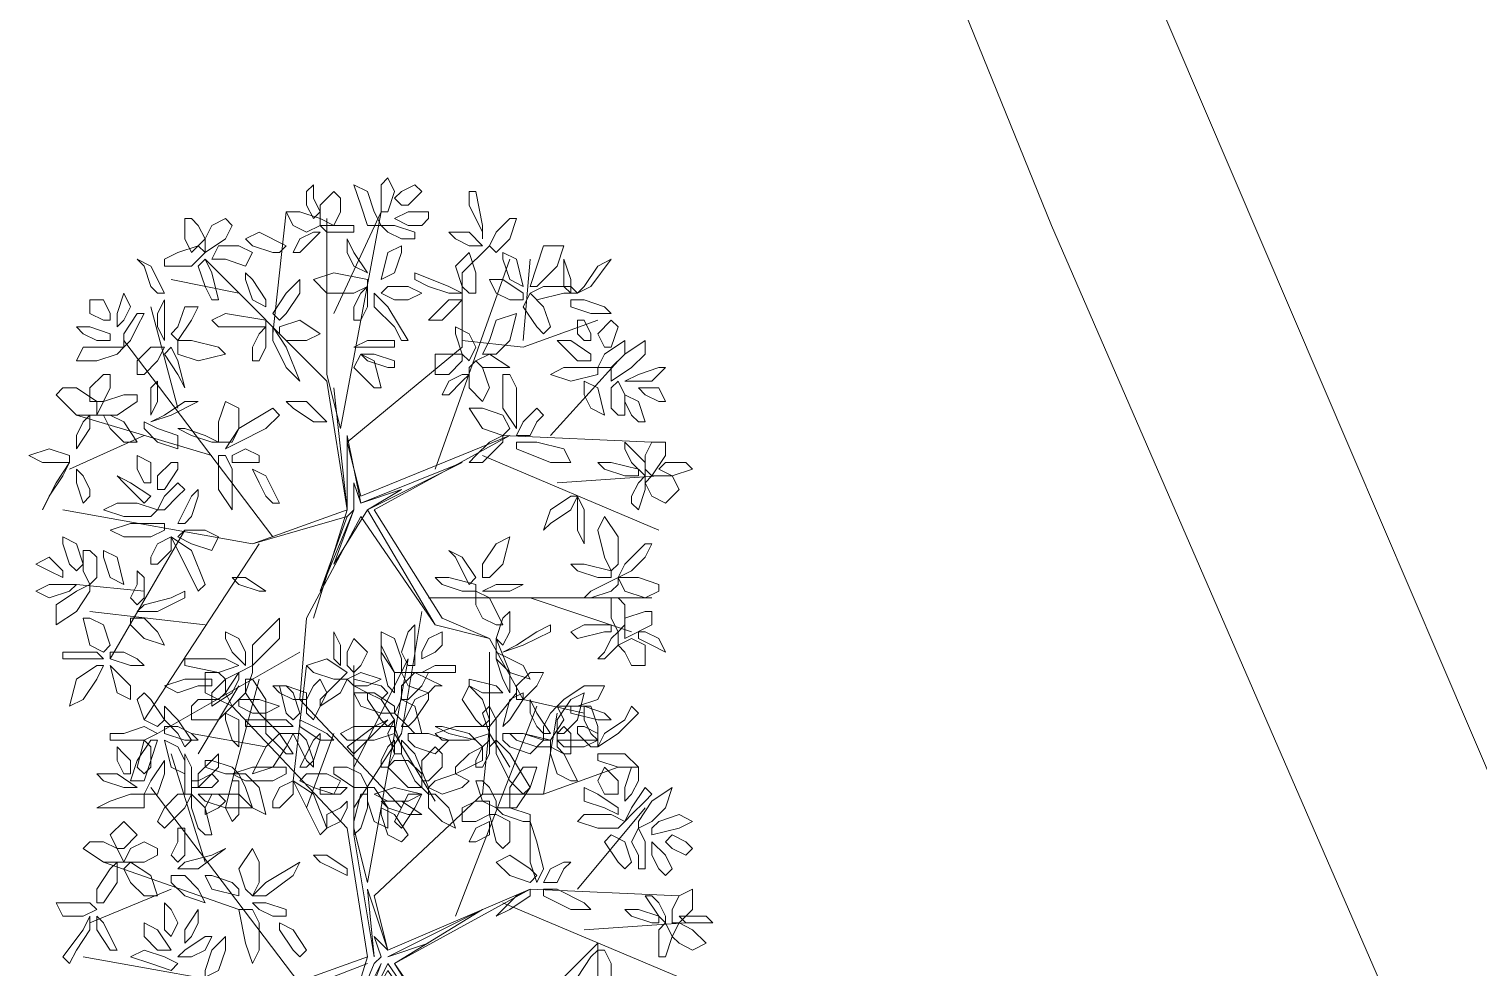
# Model space of a CAD drawing. Header units: millimetres. Extents: x 2529 to 2673, y 1639 to 1859.
# Drawn here: x 2577.74 to 2583.78, y 1708.15 to 1712.06 of the extents above; entities that cross this region are included whole.
import ezdxf

# ---------------------------------------------------------------- set-up
doc = ezdxf.new("R2010")
doc.units = ezdxf.units.MM
doc.layers.add('PDF_0', color=7, linetype='Continuous')
doc.layers.add('PDF_CVL_CUADCON_TIT', color=7, linetype='Continuous')

msp = doc.modelspace()

# ---------------------------------------------------------------- linework, layer by layer
at = {"layer": 'PDF_0', "lineweight": 9}
for points in [[(2578.9216, 1711.274), (2578.9498, 1711.3022), (2578.9216, 1711.3587), (2578.9216, 1711.4152), (2578.8933, 1711.3869), (2578.8933, 1711.3304)], [(2579.204, 1711.2457), (2579.1475, 1711.2457), (2579.1193, 1711.3304), (2579.091, 1711.4152), (2579.1475, 1711.3869), (2579.1757, 1711.3022)], [(2579.204, 1711.3304), (2579.204, 1711.4152), (2579.2322, 1711.4434), (2579.2605, 1711.3869), (2579.2322, 1711.3022), (2579.204, 1711.3022)], [(2579.2887, 1711.3304), (2579.2605, 1711.3587), (2579.2887, 1711.3869), (2579.3452, 1711.4152), (2579.3734, 1711.3869), (2579.3169, 1711.3304)], [(2579.0063, 1711.2457), (2578.9498, 1711.274), (2578.9498, 1711.3304), (2579.0063, 1711.3869), (2579.0345, 1711.3587), (2579.0345, 1711.3022)], [(2579.5711, 1711.3304), (2579.6276, 1711.2175), (2579.6276, 1711.1892), (2579.6276, 1711.2457), (2579.5993, 1711.3869), (2579.5711, 1711.3869)], [(2578.8933, 1711.2175), (2578.8369, 1711.2457), (2578.8086, 1711.3022), (2578.8651, 1711.3022), (2578.9498, 1711.274), (2578.9498, 1711.2457)], [(2579.3734, 1711.2457), (2579.3169, 1711.2457), (2579.2605, 1711.274), (2579.3169, 1711.3022), (2579.4016, 1711.3022), (2579.4016, 1711.274)], [(2578.4415, 1711.2457), (2578.4697, 1711.1892), (2578.4133, 1711.1328), (2578.385, 1711.1892), (2578.385, 1711.274), (2578.4133, 1711.274)], [(2578.5545, 1711.274), (2578.5827, 1711.2457), (2578.5545, 1711.1892), (2578.4697, 1711.1328), (2578.4697, 1711.1892), (2578.498, 1711.2457)], [(2578.7521, 1711.1328), (2578.6674, 1711.161), (2578.6392, 1711.1892), (2578.6957, 1711.2175), (2578.8086, 1711.161), (2578.7804, 1711.1328)], [(2578.8651, 1711.1892), (2578.9216, 1711.2175), (2578.9498, 1711.2175), (2578.9216, 1711.1892), (2578.8651, 1711.1328), (2578.8369, 1711.1328)], [(2579.0628, 1711.2175), (2578.9781, 1711.2175), (2578.9498, 1711.2457), (2579.0063, 1711.2457), (2579.091, 1711.2457), (2579.091, 1711.2175)], [(2579.2887, 1711.1892), (2579.2322, 1711.2175), (2579.204, 1711.2457), (2579.2605, 1711.2457), (2579.3452, 1711.2175), (2579.3452, 1711.1892)], [(2579.5146, 1711.1892), (2579.4864, 1711.2175), (2579.5711, 1711.2175), (2579.6276, 1711.161), (2579.5711, 1711.161)], [(2579.6558, 1711.161), (2579.684, 1711.1328), (2579.7405, 1711.1892), (2579.7688, 1711.274), (2579.7405, 1711.274), (2579.684, 1711.2175)], [(2578.3568, 1711.1328), (2578.4415, 1711.161), (2578.4697, 1711.1328), (2578.4133, 1711.0763), (2578.3003, 1711.0763), (2578.3003, 1711.1045)], [(2578.498, 1711.1045), (2578.5262, 1711.161), (2578.6109, 1711.161), (2578.6674, 1711.1328), (2578.6392, 1711.0763), (2578.5545, 1711.1045)], [(2579.091, 1711.0763), (2579.1475, 1711.048), (2579.091, 1711.1328), (2579.0628, 1711.1892), (2579.0628, 1711.1328)], [(2579.2605, 1711.048), (2579.204, 1711.0198), (2579.2322, 1711.1328), (2579.2887, 1711.161), (2579.2887, 1711.1328)], [(2579.8252, 1710.9916), (2579.8535, 1710.9916), (2579.9382, 1711.0763), (2579.9664, 1711.161), (2579.8817, 1711.161), (2579.8535, 1711.0763)], [(2578.2438, 1710.9916), (2578.2156, 1711.0763), (2578.1873, 1711.1045), (2578.2438, 1711.0763), (2578.3003, 1710.9633), (2578.2721, 1710.9633)], [(2578.4697, 1710.9916), (2578.4415, 1711.0763), (2578.4697, 1711.1045), (2578.498, 1711.048), (2578.5262, 1710.9351), (2578.498, 1710.9351)], [(2579.5711, 1710.9633), (2579.5993, 1710.9633), (2579.5993, 1711.048), (2579.5711, 1711.1328), (2579.5146, 1711.0763), (2579.5428, 1710.9916)], [(2579.7405, 1711.0198), (2579.797, 1710.9916), (2579.7688, 1711.1045), (2579.7123, 1711.1328), (2579.7123, 1711.1045)], [(2579.9664, 1711.0763), (2579.9664, 1711.1045), (2579.9947, 1711.0198), (2579.9947, 1710.9633), (2579.9664, 1710.9916)], [(2580.1076, 1711.0763), (2580.1641, 1711.1045), (2580.0794, 1710.9916), (2580.0229, 1710.9633), (2580.0512, 1710.9916)], [(2578.6674, 1710.9351), (2578.6392, 1711.0198), (2578.6392, 1711.048), (2578.6674, 1711.0198), (2578.7239, 1710.9351), (2578.7239, 1710.9068)], [(2579.091, 1710.9633), (2578.9781, 1710.9633), (2578.9216, 1711.0198), (2579.0063, 1711.048), (2579.1475, 1711.0198), (2579.1475, 1710.9916)], [(2579.4016, 1710.9916), (2579.4864, 1710.9633), (2579.5428, 1710.9633), (2579.4864, 1710.9916), (2579.3452, 1711.048), (2579.3452, 1711.0198)], [(2578.8086, 1710.8786), (2578.8651, 1710.9633), (2578.8651, 1711.0198), (2578.8086, 1710.9633), (2578.7521, 1710.8786), (2578.7804, 1710.8504)], [(2579.091, 1710.8504), (2579.1193, 1710.8504), (2579.1475, 1710.9068), (2579.1475, 1710.9916), (2579.1193, 1710.9633), (2579.091, 1710.9068)], [(2579.204, 1710.9633), (2579.2322, 1710.9916), (2579.3169, 1710.9916), (2579.3734, 1710.9633), (2579.3169, 1710.9351), (2579.2605, 1710.9351)], [(2579.7405, 1710.9351), (2579.684, 1710.9633), (2579.6558, 1711.0198), (2579.7123, 1711.0198), (2579.797, 1710.9633), (2579.797, 1710.9351)], [(2579.9664, 1710.9633), (2579.8535, 1710.9351), (2579.8252, 1710.9633), (2579.8817, 1710.9916), (2579.9947, 1710.9916), (2580.0229, 1710.9633)], [(2578.0744, 1710.8504), (2578.0461, 1710.8504), (2577.9897, 1710.8786), (2577.9897, 1710.9351), (2578.0461, 1710.9351), (2578.0744, 1710.8786)], [(2578.1591, 1710.9068), (2578.1309, 1710.9633), (2578.1026, 1710.8786), (2578.1026, 1710.8221), (2578.1309, 1710.8504)], [(2578.2721, 1710.8221), (2578.3003, 1710.7656), (2578.3003, 1710.8786), (2578.3003, 1710.9351), (2578.2721, 1710.8786)], [(2579.2605, 1710.8221), (2579.1757, 1710.9068), (2579.1757, 1710.9633), (2579.2322, 1710.9068), (2579.3169, 1710.7656), (2579.2887, 1710.7656)], [(2579.4581, 1710.8504), (2579.4016, 1710.8504), (2579.4864, 1710.9351), (2579.5428, 1710.9351), (2579.5146, 1710.9068)], [(2579.8535, 1710.8221), (2579.797, 1710.9068), (2579.8252, 1710.9633), (2579.8817, 1710.9068), (2579.91, 1710.8221), (2579.8817, 1710.7939)], [(2579.9947, 1710.9351), (2579.9947, 1710.9068), (2580.0794, 1710.8786), (2580.1641, 1710.8786), (2580.1359, 1710.9068), (2580.0512, 1710.9351)], [(2578.1873, 1710.8221), (2578.1591, 1710.7656), (2578.1309, 1710.7374), (2578.1309, 1710.7939), (2578.1873, 1710.8786), (2578.2156, 1710.8786)], [(2578.3568, 1710.8221), (2578.385, 1710.9068), (2578.4415, 1710.9068), (2578.4133, 1710.8504), (2578.3568, 1710.7656), (2578.3285, 1710.7939)], [(2578.6392, 1710.8221), (2578.5262, 1710.8221), (2578.498, 1710.8504), (2578.5545, 1710.8786), (2578.7239, 1710.8504), (2578.7239, 1710.8221)], [(2579.6276, 1710.7092), (2579.684, 1710.7092), (2579.7405, 1710.7656), (2579.7688, 1710.8786), (2579.684, 1710.8504), (2579.6558, 1710.7656)], [(2578.0179, 1710.7656), (2577.9614, 1710.7939), (2577.9332, 1710.8221), (2577.9897, 1710.8221), (2578.0744, 1710.7939), (2578.0744, 1710.7656)], [(2578.6674, 1710.6809), (2578.6957, 1710.6809), (2578.7239, 1710.7374), (2578.7239, 1710.8221), (2578.6957, 1710.7939), (2578.6674, 1710.7374)], [(2578.8086, 1710.6527), (2578.8651, 1710.5962), (2578.8086, 1710.7374), (2578.7521, 1710.8221), (2578.7521, 1710.7656)], [(2578.7804, 1710.7939), (2578.7804, 1710.8221), (2578.8651, 1710.8504), (2578.9498, 1710.7939), (2578.8933, 1710.7656), (2578.8086, 1710.7656)], [(2579.5711, 1710.7939), (2579.5993, 1710.7374), (2579.5711, 1710.6809), (2579.5428, 1710.7092), (2579.5146, 1710.7939), (2579.5146, 1710.8221)], [(2580.0794, 1710.7656), (2580.0512, 1710.7656), (2580.0229, 1710.7939), (2580.0229, 1710.8504), (2580.0512, 1710.8504), (2580.0794, 1710.7939)], [(2580.1924, 1710.8221), (2580.1641, 1710.8504), (2580.1076, 1710.7939), (2580.1359, 1710.7374), (2580.1641, 1710.7374)], [(2578.1309, 1710.7374), (2578.1026, 1710.7092), (2578.0179, 1710.6809), (2577.9332, 1710.6809), (2577.9614, 1710.7374), (2578.0461, 1710.7374)], [(2578.1873, 1710.6809), (2578.2438, 1710.7374), (2578.3003, 1710.7374), (2578.2721, 1710.6809), (2578.2156, 1710.6244), (2578.1873, 1710.6244)], [(2578.3568, 1710.6244), (2578.385, 1710.568), (2578.3568, 1710.6809), (2578.3285, 1710.7374), (2578.3003, 1710.7092)], [(2578.3568, 1710.7656), (2578.3568, 1710.7092), (2578.4415, 1710.6809), (2578.5545, 1710.7092), (2578.5262, 1710.7374), (2578.4133, 1710.7656)], [(2579.204, 1710.7374), (2579.1193, 1710.7374), (2579.091, 1710.7374), (2579.1475, 1710.7656), (2579.2605, 1710.7656), (2579.2605, 1710.7374)], [(2580.0229, 1710.6809), (2579.9664, 1710.7374), (2579.9382, 1710.7656), (2579.9947, 1710.7656), (2580.0794, 1710.7092), (2580.0794, 1710.6809)], [(2580.2206, 1710.7092), (2580.2206, 1710.7656), (2580.1359, 1710.7092), (2580.1076, 1710.6527), (2580.1641, 1710.6527)], [(2580.1641, 1710.5962), (2580.1641, 1710.6527), (2580.2206, 1710.7092), (2580.3053, 1710.7656), (2580.3053, 1710.7092), (2580.2488, 1710.6527)], [(2579.1475, 1710.5962), (2579.091, 1710.6527), (2579.1193, 1710.7092), (2579.1757, 1710.6809), (2579.204, 1710.568), (2579.1757, 1710.568)], [(2579.2322, 1710.6527), (2579.1475, 1710.6809), (2579.1193, 1710.7092), (2579.1757, 1710.7092), (2579.2605, 1710.6809), (2579.2605, 1710.6527)], [(2579.5428, 1710.7092), (2579.5428, 1710.6809), (2579.4864, 1710.6244), (2579.4299, 1710.6244), (2579.4299, 1710.7092), (2579.5146, 1710.7092)], [(2579.6276, 1710.6527), (2579.6558, 1710.568), (2579.6276, 1710.5115), (2579.5711, 1710.568), (2579.5711, 1710.6527), (2579.5993, 1710.6809)], [(2579.684, 1710.6527), (2579.6276, 1710.6527), (2579.5993, 1710.6809), (2579.6558, 1710.7092), (2579.7405, 1710.6527), (2579.7123, 1710.6527)], [(2578.0744, 1710.568), (2578.0461, 1710.5115), (2577.9897, 1710.5115), (2577.9897, 1710.568), (2578.0461, 1710.6244), (2578.0744, 1710.6244)], [(2579.5711, 1710.6244), (2579.5428, 1710.6244), (2579.4864, 1710.5962), (2579.4581, 1710.5397), (2579.4864, 1710.5397), (2579.5428, 1710.5962)], [(2579.7688, 1710.568), (2579.7688, 1710.455), (2579.7688, 1710.3985), (2579.7123, 1710.4832), (2579.7123, 1710.6244), (2579.7405, 1710.6244)], [(2580.1076, 1710.6527), (2580.1076, 1710.6244), (2579.9947, 1710.5962), (2579.91, 1710.6244), (2579.9664, 1710.6527), (2580.0512, 1710.6527)], [(2580.2771, 1710.6244), (2580.2206, 1710.5962), (2580.3336, 1710.5962), (2580.39, 1710.6527), (2580.3618, 1710.6527)], [(2577.9332, 1710.568), (2578.0179, 1710.5115), (2578.0179, 1710.455), (2577.9332, 1710.455), (2577.8485, 1710.5397), (2577.8767, 1710.568)], [(2578.2438, 1710.568), (2578.2721, 1710.5962), (2578.2721, 1710.5115), (2578.2438, 1710.455), (2578.2438, 1710.4832)], [(2580.0794, 1710.4832), (2580.1359, 1710.455), (2580.1076, 1710.568), (2580.0512, 1710.5962), (2580.0512, 1710.5397)], [(2580.1641, 1710.4832), (2580.1641, 1710.568), (2580.1924, 1710.5962), (2580.2206, 1710.5397), (2580.2206, 1710.455), (2580.1924, 1710.455)], [(2580.2771, 1710.568), (2580.3053, 1710.568), (2580.3618, 1710.568), (2580.39, 1710.5115), (2580.3618, 1710.5115), (2580.3053, 1710.5397)], [(2578.1873, 1710.5397), (2578.1873, 1710.5115), (2578.1026, 1710.455), (2578.0179, 1710.455), (2578.0461, 1710.5115), (2578.1309, 1710.5397)], [(2578.385, 1710.5115), (2578.4415, 1710.5115), (2578.3285, 1710.455), (2578.2438, 1710.4268), (2578.3003, 1710.455)], [(2578.5827, 1710.342), (2578.5262, 1710.342), (2578.5262, 1710.4268), (2578.5545, 1710.5115), (2578.6109, 1710.4832), (2578.6109, 1710.3985)], [(2578.9216, 1710.4268), (2578.8369, 1710.4832), (2578.8086, 1710.5115), (2578.8933, 1710.5115), (2578.9781, 1710.4268), (2578.9498, 1710.4268)], [(2580.2488, 1710.455), (2580.2206, 1710.5115), (2580.2206, 1710.5397), (2580.2771, 1710.5115), (2580.3053, 1710.4268), (2580.2771, 1710.4268)], [(2577.9332, 1710.3703), (2577.9332, 1710.3138), (2577.9897, 1710.3985), (2577.9897, 1710.455), (2577.9614, 1710.4268)], [(2578.0461, 1710.455), (2578.0744, 1710.455), (2578.1309, 1710.4268), (2578.1873, 1710.342), (2578.1309, 1710.342), (2578.0744, 1710.3985)], [(2578.7239, 1710.3985), (2578.6109, 1710.342), (2578.5545, 1710.3138), (2578.6109, 1710.3985), (2578.7521, 1710.4832), (2578.7804, 1710.455)], [(2579.7405, 1710.3985), (2579.7123, 1710.3703), (2579.6276, 1710.3985), (2579.5711, 1710.4832), (2579.6276, 1710.4832), (2579.7123, 1710.455)], [(2579.8817, 1710.455), (2579.8535, 1710.4832), (2579.797, 1710.4268), (2579.7688, 1710.3703), (2579.8252, 1710.3703), (2579.8535, 1710.4268)], [(2578.2156, 1710.4268), (2578.2156, 1710.3985), (2578.2721, 1710.342), (2578.3568, 1710.3138), (2578.3568, 1710.3703), (2578.2721, 1710.3985)], [(2578.4697, 1710.3703), (2578.385, 1710.3985), (2578.3568, 1710.3985), (2578.4133, 1710.3703), (2578.498, 1710.342), (2578.5262, 1710.342)], [(2577.9049, 1710.2573), (2577.9049, 1710.2856), (2577.8202, 1710.3138), (2577.7355, 1710.2856), (2577.792, 1710.2573), (2577.8485, 1710.2573)], [(2578.6957, 1710.2573), (2578.6957, 1710.2856), (2578.6392, 1710.3138), (2578.5827, 1710.2856), (2578.5827, 1710.2573), (2578.6674, 1710.2573)], [(2579.6558, 1710.342), (2579.5993, 1710.2856), (2579.5711, 1710.2573), (2579.6276, 1710.2573), (2579.7123, 1710.342), (2579.7123, 1710.3703)], [(2579.8535, 1710.342), (2579.9664, 1710.3138), (2579.9947, 1710.2573), (2579.91, 1710.2573), (2579.7688, 1710.3138), (2579.7688, 1710.342)], [(2580.2488, 1710.3138), (2580.3053, 1710.2573), (2580.3053, 1710.2008), (2580.2488, 1710.2573), (2580.2206, 1710.3138), (2580.2206, 1710.342)], [(2580.3053, 1710.2856), (2580.3336, 1710.342), (2580.39, 1710.342), (2580.39, 1710.2856), (2580.3336, 1710.2008), (2580.3053, 1710.2291)], [(2577.8202, 1710.1161), (2577.792, 1710.0596), (2577.8485, 1710.1726), (2577.9049, 1710.2573), (2577.8767, 1710.2008)], [(2578.2438, 1710.1726), (2578.2156, 1710.1726), (2578.1873, 1710.2291), (2578.1873, 1710.2856), (2578.2438, 1710.2573), (2578.2438, 1710.2008)], [(2578.3568, 1710.2291), (2578.3003, 1710.1444), (2578.2721, 1710.1444), (2578.2721, 1710.2008), (2578.3285, 1710.2573), (2578.3568, 1710.2573)], [(2578.5827, 1710.2291), (2578.5827, 1710.1161), (2578.5827, 1710.0596), (2578.5262, 1710.1444), (2578.5262, 1710.2856), (2578.5545, 1710.2856)], [(2580.2206, 1710.2008), (2580.1359, 1710.2291), (2580.1076, 1710.2573), (2580.1641, 1710.2573), (2580.2771, 1710.2291), (2580.2771, 1710.2008)], [(2580.3618, 1710.2291), (2580.4183, 1710.2008), (2580.503, 1710.2291), (2580.4748, 1710.2573), (2580.39, 1710.2573)], [(2577.9897, 1710.1444), (2577.9614, 1710.2008), (2577.9332, 1710.2291), (2577.9332, 1710.1726), (2577.9614, 1710.0879), (2577.9897, 1710.1161)], [(2578.1873, 1710.1161), (2578.1309, 1710.1726), (2578.1026, 1710.2008), (2578.1591, 1710.1726), (2578.2438, 1710.1161), (2578.2156, 1710.0879)], [(2578.7239, 1710.1161), (2578.6957, 1710.1726), (2578.6674, 1710.2291), (2578.7239, 1710.2008), (2578.7804, 1710.0879), (2578.7521, 1710.0879)], [(2580.2488, 1710.1161), (2580.2771, 1710.1726), (2580.3053, 1710.2008), (2580.3053, 1710.1444), (2580.2771, 1710.0596), (2580.2488, 1710.0879)], [(2580.3053, 1710.1726), (2580.3336, 1710.2008), (2580.4183, 1710.2008), (2580.4465, 1710.1444), (2580.39, 1710.0879), (2580.3336, 1710.1161)], [(2578.3568, 1710.1161), (2578.3003, 1710.0596), (2578.2721, 1710.0596), (2578.3003, 1710.1161), (2578.3568, 1710.1726), (2578.385, 1710.1444)], [(2578.4133, 1710.0314), (2578.4415, 1710.1161), (2578.4415, 1710.1444), (2578.4133, 1710.1161), (2578.3568, 1710.0032), (2578.385, 1710.0032)], [(2578.2721, 1710.0596), (2578.2438, 1710.0314), (2578.1309, 1710.0314), (2578.0461, 1710.0596), (2578.1026, 1710.0879), (2578.1873, 1710.0879)], [(2579.9947, 1710.0596), (2579.91, 1710.0032), (2579.8817, 1709.9749), (2579.91, 1710.0596), (2579.9947, 1710.1161), (2580.0229, 1710.1161)], [(2580.0512, 1710.0596), (2580.0229, 1710.1161), (2580.0229, 1709.9749), (2580.0512, 1709.9185), (2580.0512, 1709.9749)], [(2580.1641, 1709.8055), (2580.1924, 1709.8337), (2580.1924, 1709.9467), (2580.1359, 1710.0314), (2580.1076, 1709.9749), (2580.1359, 1709.862)], [(2578.2438, 1709.9467), (2578.1309, 1709.9467), (2578.0744, 1709.9749), (2578.1591, 1710.0032), (2578.3003, 1710.0032), (2578.3003, 1709.9749)], [(2578.3568, 1709.9467), (2578.385, 1709.9749), (2578.4697, 1709.9749), (2578.5262, 1709.9467), (2578.498, 1709.8902), (2578.4133, 1709.9185)], [(2577.9332, 1709.9185), (2577.9614, 1709.8337), (2577.9332, 1709.8055), (2577.9049, 1709.8337), (2577.8767, 1709.9185), (2577.8767, 1709.9467)], [(2578.0179, 1709.862), (2578.0179, 1709.7773), (2577.9897, 1709.749), (2577.9614, 1709.8055), (2577.9614, 1709.8902), (2577.9897, 1709.8902)], [(2578.0744, 1709.7773), (2578.1309, 1709.749), (2578.1026, 1709.862), (2578.0461, 1709.8902), (2578.0461, 1709.862)], [(2578.2438, 1709.8337), (2578.2721, 1709.8337), (2578.3285, 1709.8902), (2578.3285, 1709.9467), (2578.2721, 1709.9185), (2578.2438, 1709.862)], [(2578.4133, 1709.7773), (2578.3568, 1709.8902), (2578.3285, 1709.9467), (2578.4133, 1709.8902), (2578.4697, 1709.749), (2578.4415, 1709.7208)], [(2579.5428, 1709.8055), (2579.5146, 1709.862), (2579.4864, 1709.8902), (2579.5428, 1709.862), (2579.5993, 1709.7773), (2579.5711, 1709.749)], [(2579.6276, 1709.7773), (2579.6558, 1709.7773), (2579.7123, 1709.8337), (2579.7405, 1709.9467), (2579.684, 1709.9185), (2579.6276, 1709.8337)], [(2580.3053, 1709.862), (2580.2488, 1709.8055), (2580.1924, 1709.7773), (2580.2206, 1709.8337), (2580.3053, 1709.9185), (2580.3336, 1709.9185)], [(2577.8767, 1709.8055), (2577.8767, 1709.7773), (2577.8202, 1709.8055), (2577.7637, 1709.8337), (2577.8202, 1709.862), (2577.8485, 1709.8337)], [(2580.1076, 1709.7773), (2580.0229, 1709.8055), (2579.9947, 1709.8337), (2580.0512, 1709.8337), (2580.1641, 1709.8055), (2580.1641, 1709.7773)], [(2578.1873, 1709.749), (2578.1591, 1709.6925), (2578.1873, 1709.6643), (2578.2156, 1709.6925), (2578.2156, 1709.7773), (2578.1873, 1709.8055)], [(2578.6957, 1709.7208), (2578.7239, 1709.7208), (2578.6392, 1709.7773), (2578.5827, 1709.7773), (2578.6109, 1709.749)], [(2579.5428, 1709.7208), (2579.4581, 1709.749), (2579.4299, 1709.7773), (2579.4864, 1709.7773), (2579.5993, 1709.749), (2579.5993, 1709.7208)], [(2580.1641, 1709.7208), (2580.0794, 1709.6925), (2580.0512, 1709.6925), (2580.0794, 1709.7208), (2580.1924, 1709.7773), (2580.1924, 1709.749)], [(2580.3053, 1709.6925), (2580.2206, 1709.7208), (2580.1924, 1709.7773), (2580.2771, 1709.7773), (2580.3618, 1709.749), (2580.3618, 1709.7208)], [(2577.9049, 1709.7208), (2577.9332, 1709.749), (2577.8202, 1709.749), (2577.7637, 1709.7208), (2577.8202, 1709.6925)], [(2577.9897, 1709.749), (2577.9897, 1709.7208), (2577.9332, 1709.6361), (2577.8485, 1709.5796), (2577.8485, 1709.6643), (2577.9332, 1709.7208)], [(2578.3285, 1709.6925), (2578.2156, 1709.6643), (2578.1873, 1709.6361), (2578.2721, 1709.6361), (2578.385, 1709.6925), (2578.385, 1709.7208)], [(2579.6276, 1709.6078), (2579.5993, 1709.6643), (2579.5993, 1709.7208), (2579.6558, 1709.6925), (2579.7123, 1709.5796), (2579.684, 1709.5796)], [(2579.7405, 1709.7208), (2579.797, 1709.749), (2579.684, 1709.749), (2579.6276, 1709.7208), (2579.6558, 1709.7208)], [(2580.2206, 1709.6643), (2580.2206, 1709.5796), (2580.1924, 1709.5513), (2580.1641, 1709.6078), (2580.1641, 1709.6925), (2580.1924, 1709.6925)], [(2578.0461, 1709.5796), (2578.0744, 1709.4949), (2578.0461, 1709.4666), (2577.9897, 1709.4949), (2577.9614, 1709.6078), (2577.9897, 1709.6078)], [(2578.1591, 1709.6078), (2578.1591, 1709.5796), (2578.2156, 1709.5231), (2578.3003, 1709.4949), (2578.2721, 1709.5513), (2578.2156, 1709.6078)], [(2578.6674, 1709.4949), (2578.6674, 1709.4101), (2578.7804, 1709.5231), (2578.7804, 1709.6078), (2578.7521, 1709.5796)], [(2579.7123, 1709.6078), (2579.7405, 1709.6361), (2579.7405, 1709.5513), (2579.7123, 1709.4949), (2579.684, 1709.5231)], [(2580.2206, 1709.6078), (2580.3053, 1709.6361), (2580.3336, 1709.6361), (2580.3336, 1709.5796), (2580.2206, 1709.5231), (2580.2206, 1709.5513)], [(2578.5545, 1709.5513), (2578.5545, 1709.5231), (2578.5827, 1709.4666), (2578.6392, 1709.4101), (2578.6392, 1709.4666), (2578.6109, 1709.5231)], [(2579.0345, 1709.4101), (2579.0345, 1709.4949), (2579.0063, 1709.5513), (2579.0063, 1709.5231), (2579.0063, 1709.4384)], [(2579.2887, 1709.3819), (2579.2605, 1709.3819), (2579.204, 1709.4666), (2579.204, 1709.5513), (2579.2605, 1709.5231), (2579.2887, 1709.4384)], [(2579.2887, 1709.4666), (2579.3169, 1709.5513), (2579.3452, 1709.5796), (2579.3452, 1709.5231), (2579.3452, 1709.4101), (2579.3169, 1709.4101)], [(2579.3734, 1709.4384), (2579.3734, 1709.4666), (2579.4016, 1709.5231), (2579.4581, 1709.5513), (2579.4581, 1709.4949), (2579.4299, 1709.4666)], [(2579.8535, 1709.5513), (2579.7688, 1709.4949), (2579.7123, 1709.4666), (2579.797, 1709.4949), (2579.91, 1709.5513), (2579.91, 1709.5796)], [(2580.1359, 1709.5513), (2580.0229, 1709.5231), (2579.9947, 1709.5513), (2580.0512, 1709.5796), (2580.1641, 1709.5796), (2580.1641, 1709.5513)], [(2580.1359, 1709.4666), (2580.1641, 1709.5231), (2580.1924, 1709.5513), (2580.1924, 1709.4949), (2580.1359, 1709.4384), (2580.1076, 1709.4384)], [(2580.2771, 1709.5513), (2580.2771, 1709.5231), (2580.3336, 1709.4949), (2580.39, 1709.4666), (2580.3618, 1709.5231), (2580.3053, 1709.5513)], [(2577.9049, 1709.4666), (2578.0179, 1709.4666), (2578.0461, 1709.4384), (2577.9897, 1709.4384), (2577.8767, 1709.4384), (2577.8767, 1709.4666)], [(2578.1309, 1709.4666), (2578.1873, 1709.4384), (2578.2156, 1709.4101), (2578.1591, 1709.4101), (2578.0744, 1709.4384), (2578.0744, 1709.4666)], [(2579.091, 1709.3819), (2579.0628, 1709.4101), (2579.0628, 1709.4666), (2579.091, 1709.5231), (2579.1475, 1709.4666), (2579.1193, 1709.4101)], [(2579.204, 1709.4384), (2579.204, 1709.4949), (2579.2605, 1709.3819), (2579.2605, 1709.2972), (2579.2322, 1709.3254)], [(2579.684, 1709.4384), (2579.7123, 1709.3537), (2579.7405, 1709.2972), (2579.7405, 1709.3819), (2579.684, 1709.5231), (2579.684, 1709.4949)], [(2579.684, 1709.4666), (2579.684, 1709.4384), (2579.7405, 1709.3819), (2579.8252, 1709.3537), (2579.797, 1709.4101), (2579.7405, 1709.4384)], [(2580.1924, 1709.4949), (2580.2488, 1709.5231), (2580.3053, 1709.4949), (2580.3053, 1709.4101), (2580.2488, 1709.4101), (2580.2206, 1709.4666)], [(2578.0461, 1709.4101), (2578.0179, 1709.4101), (2577.9332, 1709.3537), (2577.9049, 1709.2407), (2577.9614, 1709.2689), (2578.0179, 1709.3537)], [(2578.1026, 1709.3819), (2578.0744, 1709.4101), (2578.1026, 1709.2972), (2578.1591, 1709.2689), (2578.1591, 1709.3254)], [(2578.4415, 1709.4384), (2578.5545, 1709.4384), (2578.6109, 1709.4101), (2578.5262, 1709.3819), (2578.385, 1709.4101), (2578.385, 1709.4384)], [(2578.6674, 1709.4101), (2578.6674, 1709.3819), (2578.6392, 1709.2972), (2578.5827, 1709.2407), (2578.5545, 1709.2972), (2578.6109, 1709.3819)], [(2579.0063, 1709.3537), (2578.9216, 1709.3819), (2578.8933, 1709.4101), (2578.9781, 1709.4384), (2579.0628, 1709.3819), (2579.0345, 1709.3537)], [(2579.4864, 1709.3819), (2579.4016, 1709.3819), (2579.3734, 1709.3819), (2579.4299, 1709.4101), (2579.5146, 1709.4101), (2579.5146, 1709.3819)], [(2578.4415, 1709.3254), (2578.3568, 1709.2972), (2578.3003, 1709.3254), (2578.385, 1709.3537), (2578.498, 1709.3537), (2578.498, 1709.3254)], [(2578.5545, 1709.3537), (2578.5545, 1709.2972), (2578.5262, 1709.2689), (2578.4697, 1709.2972), (2578.4697, 1709.3819), (2578.5262, 1709.3819)], [(2578.6109, 1709.3819), (2578.6109, 1709.3537), (2578.5827, 1709.2972), (2578.498, 1709.2407), (2578.498, 1709.2972), (2578.5545, 1709.3537)], [(2578.6392, 1709.2972), (2578.6957, 1709.2125), (2578.7239, 1709.1842), (2578.7239, 1709.2689), (2578.6674, 1709.3537), (2578.6392, 1709.3537)], [(2578.8933, 1709.2689), (2578.9216, 1709.3254), (2578.9498, 1709.3537), (2578.9781, 1709.2972), (2578.9216, 1709.1842), (2578.8933, 1709.2125)], [(2578.9781, 1709.2972), (2579.0345, 1709.3537), (2579.0628, 1709.3537), (2579.0345, 1709.2972), (2578.9498, 1709.2407), (2578.9498, 1709.2689)], [(2579.1475, 1709.3254), (2579.204, 1709.3537), (2579.1193, 1709.3819), (2579.0628, 1709.3537), (2579.091, 1709.3254)], [(2579.1475, 1709.2972), (2579.204, 1709.2689), (2579.2322, 1709.2972), (2579.204, 1709.3254), (2579.091, 1709.3537), (2579.091, 1709.3254)], [(2579.4016, 1709.2972), (2579.3169, 1709.3254), (2579.2887, 1709.3819), (2579.3452, 1709.3819), (2579.4581, 1709.3254), (2579.4299, 1709.3254)], [(2579.2887, 1709.2689), (2579.3169, 1709.2689), (2579.3734, 1709.3254), (2579.4016, 1709.3819), (2579.3452, 1709.3819), (2579.2887, 1709.3254)], [(2579.6276, 1709.2972), (2579.684, 1709.2972), (2579.7123, 1709.2972), (2579.684, 1709.3254), (2579.5711, 1709.3537), (2579.5711, 1709.3254)], [(2579.7688, 1709.2689), (2579.797, 1709.2689), (2579.8535, 1709.3254), (2579.8817, 1709.3819), (2579.8252, 1709.3819), (2579.7688, 1709.3254)], [(2578.2438, 1709.2689), (2578.3003, 1709.1842), (2578.2721, 1709.156), (2578.2156, 1709.1842), (2578.1873, 1709.2689), (2578.2156, 1709.2972)], [(2578.8369, 1709.2689), (2578.7804, 1709.2972), (2578.7521, 1709.3254), (2578.8086, 1709.3254), (2578.8933, 1709.2972), (2578.8933, 1709.2689)], [(2578.8369, 1709.2972), (2578.8651, 1709.2125), (2578.8369, 1709.1842), (2578.8086, 1709.2125), (2578.7804, 1709.3254), (2578.8086, 1709.3254)], [(2579.2605, 1709.2125), (2579.2605, 1709.2407), (2579.1757, 1709.2972), (2579.091, 1709.2972), (2579.1193, 1709.2407), (2579.204, 1709.2125)], [(2579.204, 1709.1842), (2579.1475, 1709.2689), (2579.1475, 1709.2972), (2579.204, 1709.2689), (2579.2605, 1709.1842), (2579.2322, 1709.156)], [(2579.3452, 1709.1842), (2579.4016, 1709.2689), (2579.4016, 1709.2972), (2579.3452, 1709.2689), (2579.2887, 1709.156), (2579.3169, 1709.156)], [(2579.5993, 1709.1842), (2579.5428, 1709.2689), (2579.5711, 1709.3254), (2579.6276, 1709.2689), (2579.6558, 1709.1842), (2579.6276, 1709.156)], [(2579.7405, 1709.1842), (2579.7123, 1709.156), (2579.7405, 1709.2689), (2579.797, 1709.2972), (2579.797, 1709.2689)], [(2579.9382, 1709.2407), (2579.9664, 1709.2689), (2580.0512, 1709.3254), (2580.1359, 1709.3254), (2580.1076, 1709.2689), (2580.0229, 1709.2407)], [(2579.9382, 1709.1277), (2579.9664, 1709.1277), (2580.0229, 1709.1842), (2580.0512, 1709.2972), (2579.9947, 1709.2689), (2579.9382, 1709.1842)], [(2578.3568, 1709.1277), (2578.3003, 1709.1842), (2578.3003, 1709.2407), (2578.3568, 1709.1842), (2578.4133, 1709.0995), (2578.385, 1709.0713)], [(2578.4415, 1709.2689), (2578.5262, 1709.2689), (2578.5827, 1709.2407), (2578.5262, 1709.1842), (2578.4133, 1709.1842), (2578.4133, 1709.2407)], [(2578.6109, 1709.2407), (2578.6109, 1709.2689), (2578.6957, 1709.2689), (2578.7804, 1709.2407), (2578.7239, 1709.2125), (2578.6674, 1709.2125)], [(2579.3169, 1709.156), (2579.2605, 1709.2125), (2579.2887, 1709.2689), (2579.3452, 1709.2407), (2579.3734, 1709.1277), (2579.3452, 1709.1277)], [(2579.6558, 1709.0713), (2579.684, 1709.0995), (2579.684, 1709.1842), (2579.6558, 1709.2407), (2579.6276, 1709.2125), (2579.6558, 1709.1277)], [(2579.8535, 1709.156), (2579.8252, 1709.2125), (2579.8252, 1709.2689), (2579.8535, 1709.2125), (2579.91, 1709.1277), (2579.8817, 1709.1277)], [(2579.8817, 1709.156), (2579.91, 1709.2125), (2579.9382, 1709.2407), (2579.9664, 1709.1842), (2579.91, 1709.0995), (2579.8817, 1709.0995)], [(2580.0512, 1709.2407), (2580.1359, 1709.2125), (2580.1641, 1709.1842), (2580.1076, 1709.1842), (2579.9947, 1709.2125), (2579.9947, 1709.2407)], [(2580.0512, 1709.1842), (2580.0794, 1709.1277), (2580.1076, 1709.0995), (2580.1076, 1709.156), (2580.0794, 1709.2407), (2580.0512, 1709.2407)], [(2580.2206, 1709.1842), (2580.1359, 1709.1277), (2580.1076, 1709.0713), (2580.1924, 1709.1277), (2580.2771, 1709.2125), (2580.2488, 1709.2407)], [(2578.5827, 1709.0995), (2578.6109, 1709.0713), (2578.6109, 1709.1842), (2578.5545, 1709.2125), (2578.5545, 1709.1842)], [(2578.6957, 1709.1842), (2578.8086, 1709.1842), (2578.8369, 1709.156), (2578.7804, 1709.156), (2578.6392, 1709.156), (2578.6392, 1709.1842)], [(2578.7804, 1709.0713), (2578.7239, 1709.1277), (2578.7239, 1709.1842), (2578.7804, 1709.1277), (2578.8369, 1709.043), (2578.8086, 1709.043)], [(2578.9216, 1709.156), (2578.9781, 1709.1277), (2579.0063, 1709.0995), (2578.9498, 1709.0995), (2578.8651, 1709.156), (2578.8651, 1709.1842)], [(2579.1193, 1709.0713), (2579.204, 1709.156), (2579.2322, 1709.1842), (2579.1757, 1709.156), (2579.0628, 1709.0713), (2579.091, 1709.043)], [(2579.2887, 1709.0713), (2579.2605, 1709.156), (2579.2605, 1709.1842), (2579.2322, 1709.1277), (2579.2605, 1709.043), (2579.2887, 1709.043)], [(2578.1309, 1709.1277), (2578.2156, 1709.156), (2578.2721, 1709.1277), (2578.2156, 1709.0995), (2578.0744, 1709.0995), (2578.0744, 1709.1277)], [(2578.3568, 1709.156), (2578.4133, 1709.1277), (2578.4415, 1709.0995), (2578.385, 1709.0995), (2578.3003, 1709.1277), (2578.3003, 1709.156)], [(2578.8369, 1709.1277), (2578.7804, 1709.1277), (2578.7239, 1709.0713), (2578.6674, 1708.9583), (2578.7521, 1708.9865), (2578.8086, 1709.0713)], [(2578.8933, 1709.0995), (2578.9216, 1709.0148), (2578.9216, 1708.9865), (2578.8933, 1709.0148), (2578.8369, 1709.1277), (2578.8651, 1709.1277)], [(2578.9216, 1709.0148), (2578.9498, 1709.0995), (2578.9498, 1709.1277), (2578.9216, 1709.0995), (2578.8651, 1708.9865), (2578.8933, 1708.9865)], [(2579.1757, 1709.0995), (2579.0628, 1709.0995), (2579.0345, 1709.1277), (2579.091, 1709.156), (2579.2605, 1709.156), (2579.2605, 1709.1277)], [(2579.3169, 1709.0995), (2579.3169, 1709.1277), (2579.4016, 1709.1277), (2579.4864, 1709.0995), (2579.4299, 1709.043), (2579.3452, 1709.0713)], [(2579.4864, 1709.1277), (2579.5993, 1709.0995), (2579.6276, 1709.0713), (2579.5711, 1709.1277), (2579.4581, 1709.156), (2579.4299, 1709.156)], [(2579.5711, 1709.0995), (2579.4581, 1709.0995), (2579.4299, 1709.1277), (2579.5146, 1709.156), (2579.6558, 1709.156), (2579.6558, 1709.1277)], [(2579.7123, 1709.0995), (2579.7123, 1709.1277), (2579.797, 1709.1277), (2579.8817, 1709.0995), (2579.8252, 1709.043), (2579.7405, 1709.0713)], [(2579.8535, 1709.0713), (2579.7688, 1709.0995), (2579.7405, 1709.1277), (2579.797, 1709.1277), (2579.91, 1709.0995), (2579.91, 1709.0713)], [(2579.9382, 1709.0713), (2579.9382, 1709.1277), (2579.9664, 1709.156), (2579.9947, 1709.1277), (2579.9947, 1709.043), (2579.9664, 1709.043)], [(2580.0229, 1709.156), (2580.0512, 1709.156), (2580.1076, 1709.1277), (2580.1076, 1709.0713), (2580.0794, 1709.0713), (2580.0229, 1709.1277)], [(2578.1591, 1708.9583), (2578.1309, 1708.9583), (2578.1026, 1709.0148), (2578.1026, 1709.0713), (2578.1309, 1709.043), (2578.1591, 1709.0148)], [(2578.2721, 1709.0995), (2578.2438, 1709.0995), (2578.1873, 1709.0148), (2578.1591, 1708.9301), (2578.2156, 1708.9301), (2578.2438, 1709.0148)], [(2578.2438, 1709.043), (2578.2438, 1708.9865), (2578.2156, 1708.9583), (2578.1873, 1708.9865), (2578.2156, 1709.0995), (2578.2438, 1709.0713)], [(2578.3568, 1709.0713), (2578.3003, 1709.0995), (2578.3285, 1708.9865), (2578.385, 1708.9583), (2578.385, 1709.0148)], [(2578.385, 1708.9301), (2578.385, 1709.0148), (2578.385, 1709.043), (2578.4133, 1708.9865), (2578.4133, 1708.8736), (2578.385, 1708.8736)], [(2578.4415, 1708.9583), (2578.4415, 1708.9018), (2578.5262, 1708.9865), (2578.5262, 1709.043), (2578.498, 1709.0148)], [(2579.204, 1708.9865), (2579.2322, 1708.9865), (2579.2605, 1709.043), (2579.2605, 1709.0995), (2579.2322, 1709.0713), (2579.204, 1709.0148)], [(2579.3452, 1708.9301), (2579.2887, 1709.043), (2579.2887, 1709.0995), (2579.3452, 1709.043), (2579.4016, 1708.9018), (2579.4016, 1708.8736)], [(2579.4581, 1708.9865), (2579.4016, 1708.9301), (2579.3734, 1708.9301), (2579.3734, 1709.0148), (2579.4299, 1709.0713), (2579.4581, 1709.043)], [(2579.5711, 1708.9865), (2579.6276, 1709.0148), (2579.6276, 1709.0713), (2579.5711, 1709.043), (2579.5146, 1708.9865), (2579.5146, 1708.9583)], [(2579.5993, 1708.9865), (2579.6276, 1708.9865), (2579.6558, 1709.043), (2579.6558, 1709.0995), (2579.6276, 1709.0713), (2579.5993, 1709.0148)], [(2579.7405, 1708.9301), (2579.684, 1709.043), (2579.684, 1709.0995), (2579.7405, 1709.043), (2579.8252, 1708.9018), (2579.797, 1708.8736)], [(2579.9382, 1708.9583), (2579.91, 1709.043), (2579.91, 1709.0713), (2579.9664, 1709.043), (2580.0229, 1708.9301), (2579.9947, 1708.9301)], [(2580.0512, 1709.0713), (2580.1076, 1709.0995), (2579.9947, 1709.0995), (2579.9382, 1709.0995), (2579.9664, 1709.0713)], [(2580.1076, 1709.043), (2580.1076, 1709.0148), (2580.1924, 1708.9865), (2580.2771, 1708.9865), (2580.2206, 1709.043), (2580.1641, 1709.043)], [(2578.3003, 1708.9583), (2578.2721, 1708.8736), (2578.2156, 1708.8736), (2578.2438, 1708.9301), (2578.3003, 1709.0148), (2578.3003, 1708.9865)], [(2578.498, 1709.0148), (2578.5827, 1708.9865), (2578.6109, 1708.9583), (2578.5545, 1708.9583), (2578.4697, 1708.9865), (2578.4697, 1709.0148)], [(2578.7521, 1708.9301), (2578.6392, 1708.9301), (2578.5827, 1708.9583), (2578.6674, 1708.9865), (2578.8086, 1708.9865), (2578.8086, 1708.9583)], [(2579.0628, 1708.9865), (2579.1193, 1708.9583), (2579.1475, 1708.9018), (2579.091, 1708.9018), (2579.0063, 1708.9583), (2579.0063, 1708.9865)], [(2579.3169, 1709.0148), (2579.3734, 1708.9583), (2579.3734, 1708.9018), (2579.3169, 1708.9018), (2579.2322, 1708.9865), (2579.2605, 1709.0148)], [(2579.7405, 1708.8171), (2579.7688, 1708.8171), (2579.8252, 1708.9018), (2579.8535, 1708.9865), (2579.797, 1708.9865), (2579.7405, 1708.9018)], [(2580.1924, 1708.8736), (2580.1359, 1708.8736), (2580.1076, 1708.9301), (2580.1359, 1708.9865), (2580.1641, 1708.9583), (2580.1924, 1708.9301)], [(2580.2771, 1708.9301), (2580.2488, 1708.8736), (2580.2206, 1708.8453), (2580.2206, 1708.9018), (2580.2488, 1708.9865), (2580.2771, 1708.9865)], [(2578.1309, 1708.9018), (2578.1873, 1708.9018), (2578.1026, 1708.9583), (2578.0179, 1708.9583), (2578.0461, 1708.9301)], [(2578.4415, 1708.9301), (2578.498, 1708.9583), (2578.5262, 1708.9301), (2578.498, 1708.9018), (2578.4133, 1708.9018), (2578.4133, 1708.9301)], [(2578.6109, 1708.8736), (2578.6109, 1708.7889), (2578.5827, 1708.7606), (2578.5545, 1708.8171), (2578.5827, 1708.9301), (2578.6109, 1708.9301)], [(2578.6109, 1708.9583), (2578.6392, 1708.9583), (2578.6957, 1708.9018), (2578.7239, 1708.7889), (2578.6674, 1708.8171), (2578.6392, 1708.9018)], [(2578.7521, 1708.8171), (2578.7804, 1708.8171), (2578.8369, 1708.8736), (2578.8369, 1708.9301), (2578.7804, 1708.9018), (2578.7521, 1708.8453)], [(2578.9216, 1708.7606), (2578.8651, 1708.8736), (2578.8369, 1708.9301), (2578.9216, 1708.8736), (2578.9781, 1708.7324), (2578.9498, 1708.7041)], [(2578.8651, 1708.9301), (2578.8933, 1708.9583), (2578.9781, 1708.9583), (2579.0345, 1708.9301), (2579.0063, 1708.8736), (2578.9216, 1708.9018)], [(2579.5711, 1708.9301), (2579.5428, 1708.9018), (2579.4581, 1708.8736), (2579.4016, 1708.9018), (2579.4299, 1708.9301), (2579.5146, 1708.9583)], [(2579.6558, 1708.9018), (2579.684, 1708.8453), (2579.684, 1708.8171), (2579.6276, 1708.8453), (2579.5993, 1708.9301), (2579.6276, 1708.9301)], [(2578.2156, 1708.8736), (2578.2156, 1708.8171), (2578.1309, 1708.8171), (2578.0179, 1708.8171), (2578.0744, 1708.8453), (2578.1591, 1708.8736)], [(2578.3003, 1708.8171), (2578.3568, 1708.8736), (2578.4133, 1708.8736), (2578.385, 1708.8171), (2578.3003, 1708.7324), (2578.2721, 1708.7606)], [(2578.4415, 1708.7324), (2578.4133, 1708.8171), (2578.4133, 1708.8736), (2578.4697, 1708.8171), (2578.498, 1708.7041), (2578.4697, 1708.7041)], [(2578.4415, 1708.8736), (2578.4697, 1708.8453), (2578.5545, 1708.8171), (2578.6674, 1708.8171), (2578.6109, 1708.8736), (2578.5262, 1708.8736)], [(2578.5262, 1708.8736), (2578.5545, 1708.8453), (2578.5262, 1708.8171), (2578.4697, 1708.7889), (2578.4697, 1708.8171), (2578.498, 1708.8736)], [(2578.9781, 1708.9018), (2579.0345, 1708.9018), (2579.0628, 1708.9018), (2579.0345, 1708.8736), (2578.9498, 1708.8736), (2578.9498, 1708.9018)], [(2579.1475, 1708.8171), (2579.1193, 1708.7324), (2579.091, 1708.7041), (2579.091, 1708.7606), (2579.1193, 1708.8736), (2579.1475, 1708.8736)], [(2579.1475, 1708.9018), (2579.1757, 1708.9018), (2579.2322, 1708.8171), (2579.2322, 1708.7324), (2579.1757, 1708.7606), (2579.1475, 1708.8453)], [(2579.3169, 1708.8453), (2579.3734, 1708.8736), (2579.2605, 1708.9018), (2579.1757, 1708.8736), (2579.2322, 1708.8453)], [(2579.2887, 1708.8171), (2579.3169, 1708.8736), (2579.3734, 1708.8736), (2579.3452, 1708.8171), (2579.2887, 1708.7324), (2579.2605, 1708.7606)], [(2579.4016, 1708.8736), (2579.4299, 1708.8736), (2579.4864, 1708.8171), (2579.5146, 1708.7324), (2579.4581, 1708.7606), (2579.4016, 1708.8171)], [(2580.1359, 1708.8171), (2580.0512, 1708.8453), (2580.0512, 1708.9018), (2580.1076, 1708.8736), (2580.1924, 1708.8171), (2580.1924, 1708.7889)], [(2580.3053, 1708.8453), (2580.2488, 1708.7889), (2580.2206, 1708.7606), (2580.2488, 1708.8171), (2580.3053, 1708.9018), (2580.3336, 1708.8736)], [(2580.2771, 1708.7324), (2580.2771, 1708.7606), (2580.3336, 1708.8453), (2580.4183, 1708.9018), (2580.39, 1708.8171), (2580.3336, 1708.7606)], [(2579.0628, 1708.8453), (2579.0628, 1708.8171), (2579.0345, 1708.7606), (2578.9781, 1708.7324), (2578.9781, 1708.7889), (2579.0345, 1708.8171)], [(2579.3169, 1708.7889), (2579.3734, 1708.7889), (2579.2887, 1708.8453), (2579.204, 1708.8453), (2579.2322, 1708.8171)], [(2579.2322, 1708.7041), (2579.204, 1708.7889), (2579.204, 1708.8171), (2579.2605, 1708.7889), (2579.3169, 1708.7041), (2579.2887, 1708.6759)], [(2579.6558, 1708.8453), (2579.6558, 1708.7889), (2579.5993, 1708.7606), (2579.5428, 1708.7606), (2579.5428, 1708.8171), (2579.5993, 1708.8453)], [(2579.797, 1708.7606), (2579.7123, 1708.7889), (2579.684, 1708.8171), (2579.7405, 1708.8171), (2579.8252, 1708.7889), (2579.8252, 1708.7606)], [(2578.1873, 1708.7041), (2578.1309, 1708.6477), (2578.1026, 1708.6477), (2578.0744, 1708.7041), (2578.1309, 1708.7606), (2578.1591, 1708.7324)], [(2579.6558, 1708.7606), (2579.5993, 1708.7324), (2579.5711, 1708.6759), (2579.5993, 1708.6759), (2579.6558, 1708.7041)], [(2579.7405, 1708.7606), (2579.7405, 1708.6759), (2579.7123, 1708.6477), (2579.684, 1708.6759), (2579.6558, 1708.7889), (2579.684, 1708.7889)], [(2579.8535, 1708.6759), (2579.8252, 1708.7606), (2579.8252, 1708.5912), (2579.8535, 1708.5065), (2579.8817, 1708.5629)], [(2580.2206, 1708.7606), (2580.1924, 1708.7324), (2580.1076, 1708.7324), (2580.0229, 1708.7606), (2580.0512, 1708.7889), (2580.1641, 1708.7889)], [(2580.3618, 1708.7606), (2580.4465, 1708.7889), (2580.503, 1708.7606), (2580.4465, 1708.7324), (2580.3336, 1708.7041), (2580.3336, 1708.7324)], [(2578.3568, 1708.6759), (2578.3285, 1708.6194), (2578.3568, 1708.5912), (2578.385, 1708.6194), (2578.385, 1708.7324), (2578.3568, 1708.7324)], [(2580.1924, 1708.5912), (2580.1359, 1708.6759), (2580.1641, 1708.7041), (2580.2206, 1708.6759), (2580.2488, 1708.5912), (2580.2206, 1708.5629)], [(2580.2771, 1708.6194), (2580.2488, 1708.6759), (2580.2771, 1708.7324), (2580.3053, 1708.6759), (2580.3053, 1708.5629), (2580.2771, 1708.5629)], [(2580.39, 1708.6759), (2580.4183, 1708.7041), (2580.4748, 1708.6759), (2580.503, 1708.6477), (2580.4748, 1708.6194), (2580.4183, 1708.6477)], [(2578.0461, 1708.6759), (2578.1026, 1708.6477), (2578.1309, 1708.5912), (2578.0461, 1708.5912), (2577.9614, 1708.6477), (2577.9897, 1708.6759)], [(2578.2721, 1708.6477), (2578.2721, 1708.6194), (2578.2156, 1708.5912), (2578.1309, 1708.5912), (2578.1591, 1708.6477), (2578.2156, 1708.6759)], [(2578.498, 1708.6194), (2578.5545, 1708.6477), (2578.4415, 1708.5629), (2578.3568, 1708.5629), (2578.385, 1708.5912)], [(2578.6674, 1708.45), (2578.6392, 1708.4782), (2578.6109, 1708.5629), (2578.6674, 1708.6477), (2578.6957, 1708.5912), (2578.6957, 1708.5065)], [(2579.0063, 1708.5629), (2578.9498, 1708.5912), (2578.9216, 1708.6194), (2578.9781, 1708.6194), (2579.0628, 1708.5629), (2579.0628, 1708.5347)], [(2579.8535, 1708.5347), (2579.8252, 1708.5065), (2579.7405, 1708.5347), (2579.684, 1708.5912), (2579.7405, 1708.6194), (2579.8252, 1708.5629)], [(2580.3618, 1708.5629), (2580.3336, 1708.6194), (2580.3336, 1708.6759), (2580.39, 1708.6194), (2580.4183, 1708.5629), (2580.39, 1708.5347)], [(2578.0179, 1708.4782), (2578.0744, 1708.5629), (2578.1026, 1708.5912), (2578.1026, 1708.5065), (2578.0461, 1708.4217), (2578.0179, 1708.4217)], [(2578.1309, 1708.5629), (2578.1591, 1708.5912), (2578.2438, 1708.5347), (2578.2721, 1708.45), (2578.2156, 1708.45), (2578.1591, 1708.5065)], [(2578.8369, 1708.5347), (2578.8651, 1708.5912), (2578.7239, 1708.5065), (2578.6674, 1708.45), (2578.7239, 1708.45)], [(2579.9947, 1708.5912), (2579.9664, 1708.5912), (2579.91, 1708.5629), (2579.8817, 1708.5065), (2579.9382, 1708.5065), (2579.9664, 1708.5629)], [(2578.3285, 1708.5347), (2578.3285, 1708.5065), (2578.385, 1708.45), (2578.4697, 1708.4217), (2578.4415, 1708.4782), (2578.385, 1708.5347)], [(2578.5827, 1708.5065), (2578.498, 1708.5347), (2578.4697, 1708.5347), (2578.498, 1708.4782), (2578.6109, 1708.45), (2578.6109, 1708.4782)], [(2579.7688, 1708.45), (2579.7123, 1708.3935), (2579.684, 1708.3653), (2579.7405, 1708.3935), (2579.8252, 1708.45), (2579.8252, 1708.4782)], [(2579.9382, 1708.4782), (2580.0512, 1708.4217), (2580.0794, 1708.3935), (2579.9947, 1708.3935), (2579.8817, 1708.45), (2579.8817, 1708.4782)], [(2580.3618, 1708.4217), (2580.39, 1708.3653), (2580.39, 1708.337), (2580.3618, 1708.3653), (2580.3053, 1708.45), (2580.3336, 1708.45)], [(2580.4183, 1708.3935), (2580.4465, 1708.45), (2580.503, 1708.4782), (2580.503, 1708.3935), (2580.4465, 1708.337), (2580.4183, 1708.337)], [(2578.0179, 1708.3935), (2577.9897, 1708.4217), (2577.9332, 1708.4217), (2577.8485, 1708.4217), (2577.8767, 1708.3653), (2577.9614, 1708.3653)], [(2578.3285, 1708.2806), (2578.3003, 1708.3088), (2578.3003, 1708.3653), (2578.3003, 1708.4217), (2578.3285, 1708.3935), (2578.3568, 1708.337)], [(2578.4415, 1708.337), (2578.4415, 1708.3935), (2578.385, 1708.3088), (2578.385, 1708.2523), (2578.4133, 1708.2806)], [(2578.6957, 1708.337), (2578.6957, 1708.2241), (2578.6674, 1708.1676), (2578.6392, 1708.2523), (2578.6109, 1708.3935), (2578.6674, 1708.3935)], [(2578.8086, 1708.3653), (2578.8086, 1708.3935), (2578.7239, 1708.4217), (2578.6674, 1708.4217), (2578.6957, 1708.3935), (2578.7521, 1708.3653)], [(2580.3336, 1708.337), (2580.2488, 1708.3653), (2580.2206, 1708.3935), (2580.2771, 1708.3935), (2580.3618, 1708.3653), (2580.3618, 1708.337)], [(2577.9332, 1708.2241), (2577.9897, 1708.3088), (2577.9897, 1708.3653), (2577.9614, 1708.3088), (2577.8767, 1708.1958), (2577.9049, 1708.1676)], [(2578.0744, 1708.2806), (2578.0461, 1708.337), (2578.0179, 1708.3653), (2578.0179, 1708.3088), (2578.0744, 1708.2241), (2578.1026, 1708.2241)], [(2578.2721, 1708.2241), (2578.3285, 1708.2241), (2578.2721, 1708.3088), (2578.2156, 1708.337), (2578.2156, 1708.2806)], [(2578.8369, 1708.2241), (2578.7804, 1708.3088), (2578.7804, 1708.337), (2578.8369, 1708.3088), (2578.8933, 1708.2241), (2578.8651, 1708.1958)], [(2580.3618, 1708.2241), (2580.3618, 1708.3088), (2580.39, 1708.337), (2580.4183, 1708.2806), (2580.39, 1708.1958), (2580.3618, 1708.1958)], [(2580.4183, 1708.2806), (2580.4465, 1708.337), (2580.503, 1708.3088), (2580.5595, 1708.2523), (2580.503, 1708.2241), (2580.4465, 1708.2523)], [(2580.4465, 1708.3653), (2580.4748, 1708.337), (2580.5312, 1708.337), (2580.5877, 1708.337), (2580.5595, 1708.3653), (2580.503, 1708.3653)], [(2578.4697, 1708.2241), (2578.4133, 1708.1958), (2578.3568, 1708.1958), (2578.385, 1708.2241), (2578.4697, 1708.2806), (2578.498, 1708.2806)], [(2578.5262, 1708.1394), (2578.5545, 1708.2241), (2578.5545, 1708.2806), (2578.498, 1708.2241), (2578.4697, 1708.1394), (2578.4697, 1708.1111)], [(2578.3568, 1708.1676), (2578.3285, 1708.1394), (2578.2438, 1708.1676), (2578.1591, 1708.1958), (2578.2156, 1708.2241), (2578.3003, 1708.1958)], [(2580.0794, 1708.1958), (2580.0229, 1708.1111), (2579.9664, 1708.1111), (2580.0229, 1708.1676), (2580.1076, 1708.2523), (2580.1076, 1708.2241)], [(2580.1641, 1708.1676), (2580.1641, 1708.0829), (2580.1359, 1708.0546), (2580.1076, 1708.1111), (2580.1076, 1708.2241), (2580.1359, 1708.2241)]]:
    msp.add_lwpolyline(points, close=True, dxfattribs=at)
for points in [[(2578.7521, 1710.7939), (2578.8086, 1711.3022)], [(2579.0063, 1710.8786), (2579.204, 1711.3022), (2579.0345, 1710.3985), (2578.9781, 1710.6244), (2578.9781, 1711.274)], [(2579.6558, 1711.161), (2579.5428, 1711.048), (2579.5428, 1710.7374), (2579.0628, 1710.342), (2579.1193, 1710.1161), (2579.7405, 1710.3703), (2579.1757, 1710.0596), (2579.4581, 1709.6078), (2579.6558, 1709.5231)], [(2578.9216, 1709.6078), (2579.0628, 1710.0596), (2578.9781, 1710.5962), (2578.4697, 1711.1045)], [(2579.4299, 1710.2291), (2579.7405, 1711.1045)], [(2579.797, 1710.7656), (2579.8252, 1711.1045)], [(2578.6109, 1710.9633), (2578.3285, 1711.0198)], [(2578.3568, 1710.4832), (2578.2438, 1710.9068)], [(2579.5428, 1710.7656), (2579.797, 1710.7374), (2580.1076, 1710.8504)], [(2578.7521, 1709.9467), (2578.1309, 1710.7656)], [(2579.91, 1710.3703), (2580.1924, 1710.6809)], [(2579.0063, 1710.568), (2579.0628, 1710.0596), (2579.0628, 1710.3703), (2579.1193, 1710.0879), (2579.5428, 1710.2573), (2579.1475, 1710.0596), (2579.2887, 1710.1444), (2579.1193, 1710.0879), (2579.091, 1710.1726), (2579.091, 1710.0596), (2579.0628, 1710.0314), (2578.9498, 1709.7208), (2579.091, 1710.0596), (2579.0063, 1709.8337), (2579.1475, 1710.0596)], [(2578.498, 1710.2856), (2577.9332, 1710.455)], [(2578.2156, 1710.3703), (2577.9049, 1710.2291)], [(2579.7123, 1710.3703), (2580.3336, 1710.342)], [(2579.6276, 1710.2856), (2580.3618, 1709.9749)], [(2579.9382, 1710.1726), (2580.3618, 1710.2008)], [(2578.6674, 1709.9185), (2577.8767, 1710.0596)], [(2579.0628, 1710.0314), (2578.6674, 1709.9185), (2579.0628, 1710.0596)], [(2580.0512, 1709.2125), (2579.797, 1709.2689), (2579.6558, 1709.5231), (2579.4299, 1709.5796), (2579.1193, 1710.0314), (2578.8933, 1709.6078), (2578.8651, 1709.2689), (2579.2887, 1708.8171)], [(2579.1475, 1710.0596), (2579.4299, 1709.5796), (2579.1475, 1710.0596)], [(2578.385, 1709.9749), (2578.0744, 1709.4384)], [(2578.6957, 1709.9185), (2578.2156, 1709.1842)], [(2578.2156, 1709.7208), (2577.9332, 1709.749)], [(2579.4016, 1709.6925), (2580.3336, 1709.6925)], [(2579.8252, 1709.6925), (2580.2488, 1709.5513)], [(2578.4697, 1709.5796), (2577.9897, 1709.6361)], [(2579.3734, 1709.6361), (2579.2887, 1709.1277), (2579.091, 1708.8171)], [(2578.8651, 1709.4666), (2578.2721, 1709.1277)], [(2579.6558, 1709.4666), (2579.6558, 1709.1277), (2579.7405, 1708.9865)], [(2578.8369, 1708.9301), (2578.8933, 1709.4101)], [(2579.091, 1708.9865), (2579.3169, 1709.4384), (2579.1475, 1708.5065), (2579.091, 1708.7324), (2579.091, 1709.4101)], [(2578.6957, 1709.3537), (2578.5827, 1708.9301)], [(2578.6109, 1709.3254), (2578.4415, 1709.043)], [(2579.9382, 1709.2125), (2579.8817, 1708.8736), (2579.6276, 1708.8736), (2579.6558, 1709.156), (2579.7688, 1709.2972)], [(2579.1475, 1708.1958), (2579.0628, 1708.7324), (2578.5827, 1709.2407)], [(2579.5146, 1708.3653), (2579.8535, 1709.2407)], [(2578.7239, 1709.0713), (2578.4133, 1709.1277)], [(2579.0063, 1709.1277), (2578.8933, 1708.8171)], [(2579.2605, 1709.1277), (2579.4299, 1708.8453)], [(2578.4697, 1708.5912), (2578.3285, 1709.043)], [(2579.8817, 1708.8736), (2580.1924, 1708.9865)], [(2578.8651, 1708.0829), (2578.2438, 1708.9018)], [(2579.6276, 1708.8736), (2579.1757, 1708.45), (2579.2322, 1708.2241), (2579.8252, 1708.4782), (2579.2605, 1708.1676), (2579.6276, 1708.3935), (2579.2322, 1708.1958)], [(2580.0229, 1708.4782), (2580.3053, 1708.8171)], [(2579.091, 1708.7041), (2579.1757, 1708.1958), (2579.1475, 1708.4782), (2579.2322, 1708.2241), (2579.1757, 1708.2806), (2579.204, 1708.1958), (2579.1757, 1708.1676), (2579.0345, 1707.8287), (2579.204, 1708.1676), (2579.1193, 1707.9417), (2579.2322, 1708.1676), (2579.5428, 1707.7158), (2579.2605, 1708.1676), (2579.5711, 1707.7158), (2579.7405, 1707.6593)], [(2578.6109, 1708.3935), (2578.0461, 1708.5912)], [(2578.3285, 1708.4782), (2577.9897, 1708.337)], [(2579.8252, 1708.4782), (2580.4465, 1708.45)], [(2579.7123, 1708.4217), (2580.4465, 1708.1111)], [(2580.0512, 1708.3088), (2580.4748, 1708.337)], [(2580.1641, 1707.3486), (2579.91, 1707.4051), (2579.7405, 1707.6593), (2579.5428, 1707.6875), (2579.2322, 1708.1394), (2579.0063, 1707.744), (2579.1475, 1708.1958), (2578.7521, 1708.0546), (2577.9614, 1708.1958)], [(2579.2322, 1708.1958), (2579.4016, 1708.2523), (2579.2322, 1708.1958)], [(2579.1475, 1708.1676), (2578.7804, 1708.0264)]]:
    msp.add_lwpolyline(points, dxfattribs=at)
at = {"layer": 'PDF_CVL_CUADCON_TIT', "lineweight": 9}
for points in [[(2585.3602, 1705.3719), (2579.6558, 1718.701)], [(2579.0628, 1718.4186), (2579.684, 1716.9501), (2581.9997, 1711.2457), (2584.3436, 1705.8519), (2586.3204, 1701.2206), (2586.8287, 1701.4466), (2586.038, 1703.028), (2585.5014, 1704.0728), (2585.1625, 1703.9316), (2584.6542, 1705.1177)]]:
    msp.add_lwpolyline(points, dxfattribs=at)

doc.saveas('drawing.dxf')
